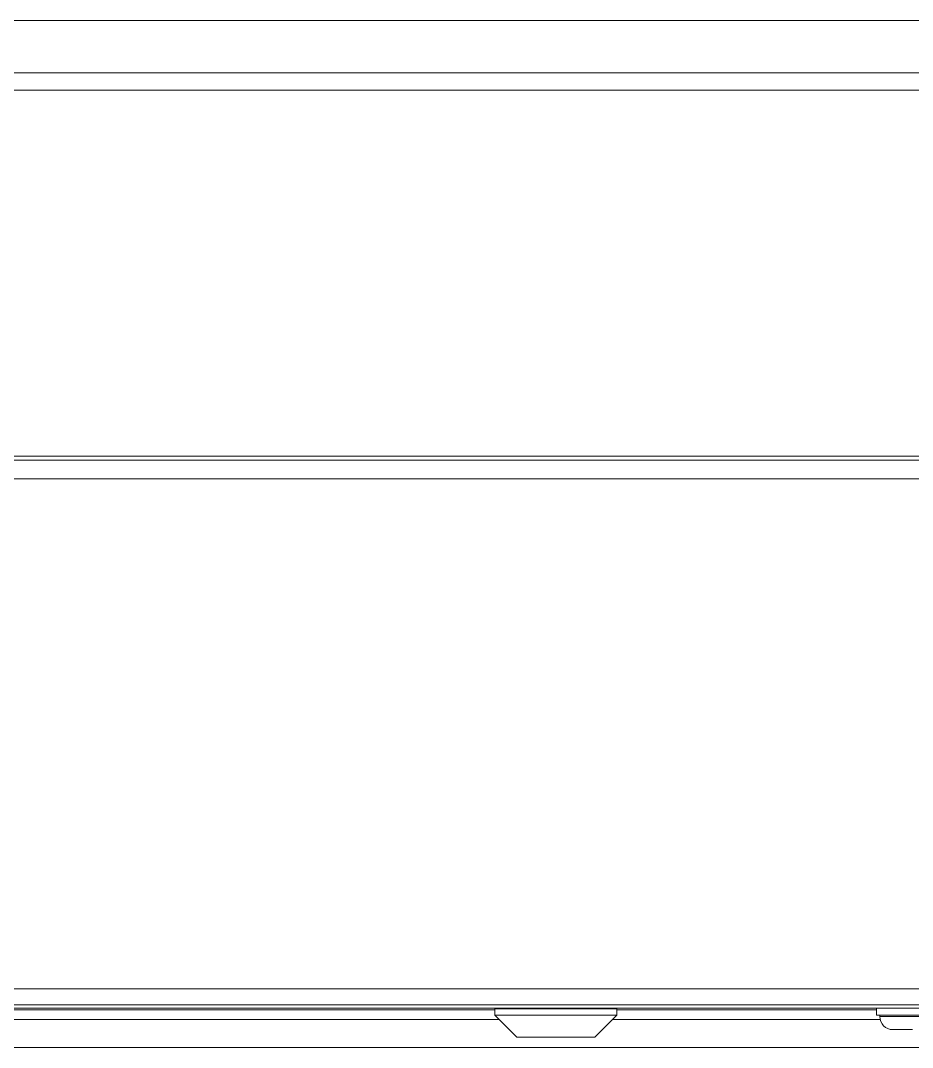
# Model space of a CAD drawing. Header units: inches. Extents: x -1 to 190, y -8 to 118.
# Drawn here: x 50.07 to 58.14, y 99.17 to 108.46 of the extents above; entities that cross this region are included whole.
import ezdxf

# ---------------------------------------------------------------- set-up
doc = ezdxf.new("R2010")
doc.units = ezdxf.units.IN
doc.layers.add('ZANO_R', color=7, linetype='Continuous', lineweight=0)

msp = doc.modelspace()

# ---------------------------------------------------------------- linework, layer by layer
at = {"layer": 'ZANO_R'}
for p, q in [((9.22689, 108.46078), (114.45545, 108.46078)), ((9.22689, 107.9882), (114.45545, 107.9882)), ((9.24954, 107.83067), (114.4548, 107.83067)), ((12.08775, 104.48321), (111.59411, 104.48321)), ((13.02994, 104.51707), (110.74331, 104.51707)), ((111.59411, 104.31332), (12.08775, 104.31332)), ((7.51944, 99.69668), (116.16242, 99.69668)), ((116.16242, 99.55151), (7.51944, 99.55151)), ((113.91268, 99.52108), (9.77008, 99.52108)), ((15.55759, 99.50575), (54.36033, 99.50575)), ((54.36033, 99.517), (54.36033, 99.45793)), ((54.91167, 99.517), (54.36033, 99.517)), ((54.36033, 99.45793), (54.55724, 99.26102)), ((54.36033, 99.45793), (54.91167, 99.45793)), ((54.51983, 99.52108), (54.51983, 99.517)), ((54.72697, 99.52108), (54.72697, 99.517)), ((55.46302, 99.517), (54.91167, 99.517)), ((54.91167, 99.45793), (55.46302, 99.45793)), ((55.09638, 99.52108), (55.09638, 99.517)), ((55.26611, 99.26102), (55.46302, 99.45793)), ((55.30353, 99.52108), (55.30353, 99.517)), ((55.46302, 99.45793), (55.46302, 99.517)), ((55.46302, 99.50575), (57.81442, 99.50575)), ((57.81442, 99.52108), (57.81442, 99.45807)), ((58.287, 99.45807), (57.81442, 99.45807)), ((57.84396, 99.45807), (57.84396, 99.44625)), ((15.52479, 99.41869), (54.39957, 99.41869)), ((55.42378, 99.41869), (57.84721, 99.41869)), ((57.84396, 99.44625), (58.05071, 99.44625)), ((58.05071, 99.44625), (58.25746, 99.44625)), ((58.05071, 99.32811), (57.9621, 99.32811)), ((58.13932, 99.32811), (58.05071, 99.32811)), ((54.91167, 99.26102), (54.55724, 99.26102)), ((55.26611, 99.26102), (54.91167, 99.26102)), ((9.69024, 99.16664), (113.91268, 99.16664))]:
    msp.add_line(p, q, dxfattribs=at)
msp.add_arc((57.9621, 99.44625), 0.11815, 180, 270, dxfattribs=at)

doc.saveas('drawing.dxf')
